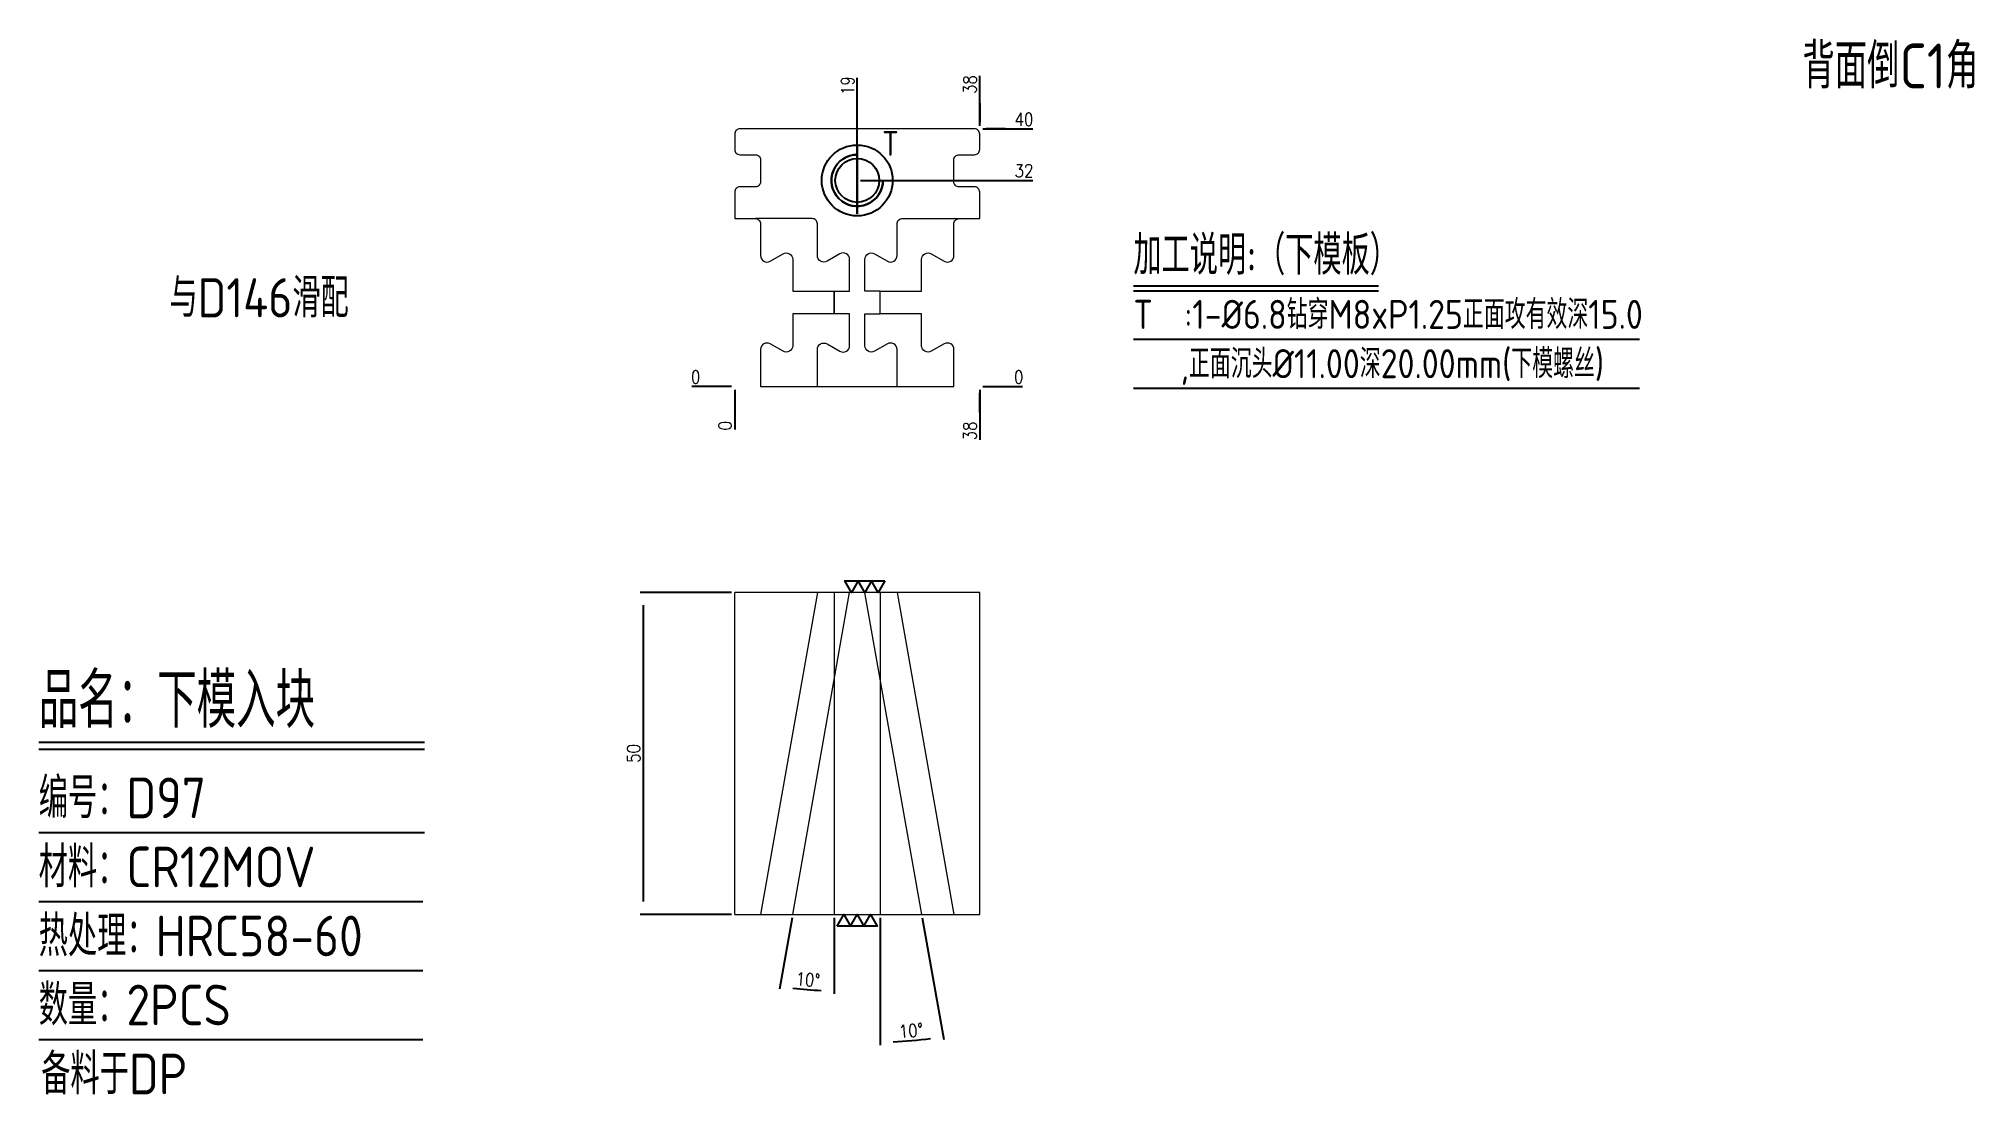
# Model space of a CAD drawing. Header units: millimetres. Extents: x 125573 to 125874, y -3030 to -2866.
import ezdxf
from ezdxf.enums import TextEntityAlignment as Align

# ---------------------------------------------------------------- set-up
doc = ezdxf.new("R2010")
doc.units = ezdxf.units.MM
doc.linetypes.add('CENTER', pattern=[0])
doc.linetypes.add('HIDDEN', pattern=[0])
for name, color, linetype in [('DIE_P', 2, 'Continuous'), ('DIM', 4, 'Continuous'), ('TEXT', 4, 'Continuous')]:
    doc.layers.add(name, color=color, linetype=linetype)
doc.styles.add('gbenor', font='gbenor.shx', dxfattribs={"bigfont": 'gbcbig.shx'})
doc.styles.get("Standard").update_dxf_attribs({"font": 'txt.shx', "width": 0.85, "bigfont": 'ctxt.shx'})
doc.dimstyles.new('T-2-WX', dxfattribs={"dimtxt": 2, "dimasz": 2, "dimexe": 0.5, "dimexo": 0.5, "dimgap": 0.5, "dimtad": 1, "dimtxsty": 'Standard', "dimblk": 'OPEN30', "dimcen": 0, "dimazin": 3, "dimtfac": 1, "dimtmove": 0, "dimatfit": 3, "dimldrblk": 'OPEN30', "dimlwd": -1, "dimlwe": -1})

# ---------------------------------------------------------------- blocks, each defined once
blk = doc.blocks.new('*D7579')
at = {"layer": 'Defpoints', "color": 0}
for p in [(125681.36, -2920.06), (125719.36, -2920.06), (125724.36, -2920.06)]:
    blk.add_point(p, dxfattribs=at)
at = {"layer": 'DIM', "color": 0}
blk.add_line((125719.86, -2920.06), (125725.99, -2920.06), dxfattribs=at)
at = {"layer": 'DIM', "color": 0, "insert": (125725.42, -2918.56), "char_height": 2, "attachment_point": 5}
blk.add_mtext('0', dxfattribs=at)
blk = doc.blocks.new('_Open30')
blk = doc.blocks.new('*D7580')
at = {"layer": 'Defpoints', "color": 0}
for p in [(125700.36, -2888.06), (125724.36, -2888.06), (125681.36, -2920.06)]:
    blk.add_point(p, dxfattribs=at)
at = {"layer": 'DIM', "color": 0}
blk.add_line((125700.86, -2888.06), (125727.61, -2888.06), dxfattribs=at)
at = {"layer": 'DIM', "color": 0, "insert": (125726.23, -2886.56), "char_height": 2, "attachment_point": 5}
blk.add_mtext('32', dxfattribs=at)
blk = doc.blocks.new('*D7581')
at = {"layer": 'Defpoints', "color": 0}
for p in [(125719.36, -2880.06), (125724.36, -2880.06), (125681.36, -2920.06)]:
    blk.add_point(p, dxfattribs=at)
at = {"layer": 'DIM', "color": 0}
for p, q in [((125719.86, -2880.06), (125723.36, -2880.06)), ((125723.36, -2880.06), (125720.36, -2880.06)), ((125720.36, -2880.06), (125727.61, -2880.06))]:
    blk.add_line(p, q, dxfattribs=at)
at = {"layer": 'DIM', "color": 0, "insert": (125726.23, -2878.56), "char_height": 2, "attachment_point": 5}
blk.add_mtext('40', dxfattribs=at)
blk = doc.blocks.new('*D7582')
at = {"layer": 'Defpoints', "color": 0}
for p in [(125676.36, -2920.06), (125681.36, -2920.06), (125681.36, -2920.06)]:
    blk.add_point(p, dxfattribs=at)
at = {"layer": 'DIM', "color": 0}
blk.add_line((125680.86, -2920.06), (125674.72, -2920.06), dxfattribs=at)
at = {"layer": 'DIM', "color": 0, "insert": (125675.29, -2918.56), "char_height": 2, "attachment_point": 5}
blk.add_mtext('0', dxfattribs=at)
blk = doc.blocks.new('*D7583')
at = {"layer": 'Defpoints', "color": 0}
for p in [(125681.36, -2920.06), (125719.36, -2920.06), (125719.36, -2925.06)]:
    blk.add_point(p, dxfattribs=at)
at = {"layer": 'DIM', "color": 0}
for p, q in [((125719.36, -2920.56), (125719.36, -2924.06)), ((125719.36, -2924.06), (125719.36, -2921.06)), ((125719.36, -2921.06), (125719.36, -2928.31))]:
    blk.add_line(p, q, dxfattribs=at)
at = {"layer": 'DIM', "color": 0, "insert": (125717.86, -2926.94), "char_height": 2, "attachment_point": 5, "rotation": 90}
blk.add_mtext('38', dxfattribs=at)
blk = doc.blocks.new('*D7584')
at = {"layer": 'Defpoints', "color": 0}
for p in [(125681.36, -2920.06), (125681.36, -2920.06), (125681.36, -2925.06)]:
    blk.add_point(p, dxfattribs=at)
at = {"layer": 'DIM', "color": 0}
blk.add_line((125681.36, -2920.56), (125681.36, -2926.69), dxfattribs=at)
at = {"layer": 'DIM', "color": 0, "insert": (125679.86, -2926.13), "char_height": 2, "attachment_point": 5, "rotation": 90}
blk.add_mtext('0', dxfattribs=at)
blk = doc.blocks.new('*D7585')
at = {"layer": 'Defpoints', "color": 0}
for p in [(125719.36, -2875.06), (125719.36, -2880.06), (125681.36, -2920.06)]:
    blk.add_point(p, dxfattribs=at)
at = {"layer": 'DIM', "color": 0}
for p, q in [((125719.36, -2879.06), (125719.36, -2871.81)), ((125719.36, -2879.56), (125719.36, -2876.06)), ((125719.36, -2876.06), (125719.36, -2879.06))]:
    blk.add_line(p, q, dxfattribs=at)
at = {"layer": 'DIM', "color": 0, "insert": (125717.86, -2873.18), "char_height": 2, "attachment_point": 5, "rotation": 90}
blk.add_mtext('38', dxfattribs=at)
blk = doc.blocks.new('*D7586')
at = {"layer": 'Defpoints', "color": 0}
for p in [(125700.36, -2875.06), (125700.36, -2888.06), (125681.36, -2920.06)]:
    blk.add_point(p, dxfattribs=at)
at = {"layer": 'DIM', "color": 0}
for p, q in [((125700.36, -2879.06), (125700.36, -2872.13)), ((125700.36, -2883.06), (125700.36, -2879.06)), ((125700.36, -2887.56), (125700.36, -2883.06))]:
    blk.add_line(p, q, dxfattribs=at)
at = {"layer": 'DIM', "color": 0, "insert": (125698.86, -2873.34), "char_height": 2, "attachment_point": 5, "rotation": 90}
blk.add_mtext('19', dxfattribs=at)
blk = doc.blocks.new('*D7587')
at = {"layer": 'Defpoints', "color": 0}
for p in [(125701.54, -2951.99), (125703.94, -2951.99), (125703.94, -3001.99), (125710.36, -3001.99), (125707.2, -3021.67)]:
    blk.add_point(p, dxfattribs=at)
at = {"layer": 'DIM', "color": 0}
for p, q in [((125703.94, -3002.49), (125703.94, -3022.26)), ((125710.44, -3002.49), (125713.78, -3021.4))]:
    blk.add_line(p, q, dxfattribs=at)
blk.add_arc((125703.94, -2965.58), 56.19, 272.0396, 277.9604, dxfattribs=at)
at = {"layer": 'DIM', "color": 0, "insert": (125708.7, -3020.01), "char_height": 2, "attachment_point": 5, "rotation": 5}
blk.add_mtext('10%%d', dxfattribs=at)
blk = doc.blocks.new('*D7588')
at = {"layer": 'Defpoints', "color": 0}
for p in [(125696.78, -2951.99), (125699.17, -2951.99), (125690.36, -3001.99), (125696.78, -3001.99), (125691.18, -3013.49)]:
    blk.add_point(p, dxfattribs=at)
at = {"layer": 'DIM', "color": 0}
for p, q in [((125690.27, -3002.49), (125688.31, -3013.57)), ((125696.78, -3002.49), (125696.78, -3014.31))]:
    blk.add_line(p, q, dxfattribs=at)
blk.add_arc((125696.78, -2965.58), 48.24, 262.3758, 267.6242, dxfattribs=at)
at = {"layer": 'DIM', "color": 0, "insert": (125692.71, -3012.09), "char_height": 2, "attachment_point": 5, "rotation": 355}
blk.add_mtext('10%%d', dxfattribs=at)
blk = doc.blocks.new('*D7589')
at = {"layer": 'Defpoints', "color": 0}
for p in [(125681.36, -2951.99), (125667.16, -3001.99), (125681.36, -3001.99)]:
    blk.add_point(p, dxfattribs=at)
at = {"layer": 'DIM', "color": 0}
for p, q in [((125680.86, -2951.99), (125666.66, -2951.99)), ((125667.16, -2953.99), (125667.16, -2999.99)), ((125680.86, -3001.99), (125666.66, -3001.99))]:
    blk.add_line(p, q, dxfattribs=at)
at = {"layer": 'DIM', "color": 0, "insert": (125665.66, -2976.99), "char_height": 2, "attachment_point": 5, "rotation": 90}
blk.add_mtext('50', dxfattribs=at)

msp = doc.modelspace()

# ---------------------------------------------------------------- linework, layer by layer
at = {"layer": 'DIE_P', "color": 2, "lineweight": 15}
for p, q in [((125719.357, -2951.994), (125681.357, -2951.994)), ((125681.357, -3001.994), (125681.357, -2951.994)), ((125694.173, -2951.994), (125685.356, -3001.994)), ((125690.356, -3001.994), (125699.173, -2951.994)), ((125710.358, -3001.994), (125701.542, -2951.994)), ((125706.542, -2951.994), (125715.358, -3001.994)), ((125719.357, -3001.994), (125719.357, -2951.994)), ((125681.357, -3001.994), (125719.357, -3001.994))]:
    msp.add_line(p, q, dxfattribs=at)
at = {"layer": 'DIE_P', "color": 2, "linetype": 'HIDDEN', "lineweight": 15, "ltscale": 5}
for p, q in [((125696.777, -2951.994), (125696.777, -3001.994)), ((125703.937, -2951.994), (125703.937, -3001.994))]:
    msp.add_line(p, q, dxfattribs=at)
at = {"layer": 'DIE_P', "linetype": 'Continuous', "lineweight": 15}
msp.add_lwpolyline([(125716.157, -2893.979), (125719.357, -2893.979), (125719.357, -2889.859, 0.4142136), (125718.557, -2889.059), (125716.157, -2889.059, -0.4142136), (125715.357, -2888.259), (125715.357, -2884.859, -0.4142136), (125716.157, -2884.059), (125718.557, -2884.059, 0.4142136), (125719.357, -2883.259), (125719.357, -2880.859, 0.4142136), (125718.557, -2880.059), (125682.157, -2880.059, 0.4142136), (125681.357, -2880.859), (125681.357, -2883.259, 0.4142136), (125682.157, -2884.059), (125684.557, -2884.059, -0.4142136), (125685.357, -2884.859), (125685.357, -2888.259, -0.4142136), (125684.557, -2889.059), (125682.157, -2889.059, 0.4142136), (125681.357, -2889.859), (125681.357, -2893.979), (125684.557, -2893.979, -0.4142136), (125685.357, -2894.779), (125685.357, -2899.727, 0.5773503), (125686.857, -2900.593), (125688.857, -2899.438, -0.5773503), (125690.357, -2900.304), (125690.357, -2905.259), (125696.777, -2905.259), (125696.777, -2908.759), (125690.357, -2908.759), (125690.357, -2913.714, -0.5773503), (125688.857, -2914.58), (125686.857, -2913.425, 0.5773503), (125685.357, -2914.291), (125685.357, -2920.059), (125715.357, -2920.059), (125715.357, -2914.291, 0.5773503), (125713.857, -2913.425), (125711.857, -2914.58, -0.5773503), (125710.357, -2913.714), (125710.357, -2908.759), (125703.937, -2908.759), (125703.937, -2905.259), (125710.357, -2905.259), (125710.357, -2900.304, -0.5773503), (125711.857, -2899.438), (125713.857, -2900.593, 0.5773503), (125715.357, -2899.727), (125715.357, -2894.779, -0.4142136)], format="xyb", close=True, dxfattribs=at)
at = {"layer": 'DIE_P'}
msp.add_lwpolyline([(125704.357, -2888.059, -2.4142136), (125700.357, -2884.059, 2.4142136)], format="xyb", close=True, dxfattribs=at)
at = {"layer": 'DIE_P', "color": 4, "linetype": 'CENTER', "ltscale": 0.007}
msp.add_lwpolyline([(125700.357, -2893.259), (125700.357, -2882.859)], close=True, dxfattribs=at)
at = {"layer": 'DIE_P', "lineweight": 15}
for points in [[(125694.174, -2920.059), (125694.174, -2914.291, -0.5773503), (125695.674, -2913.425), (125697.674, -2914.58, 0.5773503), (125699.174, -2913.714), (125699.174, -2908.759), (125696.777, -2908.759), (125696.777, -2905.259), (125699.174, -2905.259), (125699.174, -2900.304, 0.5773503), (125697.674, -2899.438), (125695.674, -2900.593, -0.5773503), (125694.174, -2899.727), (125694.174, -2894.779, 0.4142136), (125693.374, -2893.979), (125684.557, -2893.979)], [(125706.541, -2920.059), (125706.541, -2914.291, 0.5773503), (125705.041, -2913.425), (125703.041, -2914.58, -0.5773503), (125701.541, -2913.714), (125701.541, -2908.759), (125703.937, -2908.759), (125703.937, -2905.259), (125701.541, -2905.259), (125701.541, -2900.304, -0.5773503), (125703.041, -2899.438), (125705.041, -2900.593, 0.5773503), (125706.541, -2899.727), (125706.541, -2894.779, -0.4142136), (125707.341, -2893.979), (125716.157, -2893.979)]]:
    msp.add_lwpolyline(points, format="xyb", dxfattribs=at)
at = {"layer": 'DIE_P', "color": 4}
for points in [[(125704.659, -2950.194), (125703.62, -2951.994), (125702.581, -2950.194), (125701.542, -2951.994), (125700.503, -2950.194), (125699.463, -2951.994), (125698.424, -2950.194), (125704.659, -2950.194)], [(125697.239, -3003.794), (125698.279, -3001.994), (125699.318, -3003.794), (125700.357, -3001.994), (125701.396, -3003.794), (125702.436, -3001.994), (125703.475, -3003.794), (125697.239, -3003.794)]]:
    msp.add_lwpolyline(points, close=True, dxfattribs=at)
at = {"layer": 'DIE_P'}
for radius in [5.5, 3.4]:
    msp.add_circle((125700.357, -2888.059), radius, dxfattribs=at)
at = {"layer": 'DIM', "color": 4, "linetype": 'Continuous', "lineweight": 25}
for p, q in [((125573.371, -2975.223), (125633.21, -2975.223)), ((125573.371, -2976.326), (125633.21, -2976.326)), ((125573.371, -2989.245), (125633.21, -2989.245)), ((125573.371, -2999.958), (125632.95, -2999.958)), ((125573.371, -3010.671), (125632.95, -3010.671)), ((125573.371, -3021.384), (125632.95, -3021.384))]:
    msp.add_line(p, q, dxfattribs=at)
at = {"layer": 'TEXT', "color": 3}
for p, q in [((125743.204, -2904.414), (125781.22, -2904.414)), ((125743.204, -2905.202), (125781.22, -2905.202)), ((125743.204, -2912.672), (125821.717, -2912.672)), ((125743.204, -2920.322), (125821.717, -2920.322))]:
    msp.add_line(p, q, dxfattribs=at)

# ---------------------------------------------------------------- texts
at = {"layer": 'DIM', "color": 3, "linetype": 'Continuous', "lineweight": 25, "style": 'gbenor'}
for s, height, p in [('品名：下模入块', 8.5075, (125573.371, -2973.017)), ('编号：D97', 6.3018, (125573.371, -2987.039)), ('材料：CR12MOV', 6.3018, (125573.371, -2997.752)), ('热处理：HRC58-60', 6.30185, (125573.371, -3008.465)), ('数量：2PCS', 6.3018, (125573.371, -3019.178)), ('备料于DP', 6.3018, (125573.754, -3029.892))]:
    msp.add_text(s, height=height, dxfattribs=at).set_placement(p)
at = {"layer": 'TEXT', "color": 4, "lineweight": 18, "style": 'gbenor'}
msp.add_text('背面倒C1角', height=6.9635, dxfattribs=at).set_placement((125847.01, -2873.773))
at = {"layer": 'TEXT', "color": 4, "style": 'gbenor'}
msp.add_text('T', height=3.84, dxfattribs=at).set_placement((125705.517, -2882.321), align=Align.MIDDLE_CENTER)
for s, height, p in [('加工说明:（下模板）', 6.075, (125743.204, -2902.682)), ('与D146滑配', 6.075, (125593.657, -2909.308)), ('T  :1-%%C6.8钻穿M8xP1.25正面攻有效深15.0', 4.5, (125743.204, -2911.097)), ('   ,正面沉头%%C11.00深20.00mm(下模螺丝)', 4.5, (125743.204, -2918.747))]:
    msp.add_text(s, height=height, dxfattribs=at).set_placement(p)

# ---------------------------------------------------------------- dimensions: what is measured, and where the dimension line sits
at = {"layer": 'DIM', "color": 4}
for feature_location, offset, dtype, origin, picture, middle in [((125719.357, -2880.059), (0, 5), 1, (125681.357, -2920.059), '*D7585', (125717.857, -2873.183)), ((125700.357, -2888.059), (0, 13), 1, (125681.357, -2920.059), '*D7586', (125698.857, -2873.345)), ((125719.357, -2880.059), (5, 0), 0, (125681.357, -2920.059), '*D7581', (125726.233, -2878.559)), ((125700.357, -2888.059), (24, 0), 0, (125681.357, -2920.059), '*D7580', (125726.233, -2886.559)), ((125681.357178984, -2920.058845236), (-5, 0), 0, (125681.357178984, -2920.058845236), '*D7582', (125675.290512317, -2918.558845236)), ((125719.357137486, -2920.058845236), (5, 0), 0, (125681.357178984, -2920.058845236), '*D7579', (125725.423804153, -2918.558845236)), ((125681.357178984, -2920.058845236), (0, -5), 1, (125681.357178984, -2920.058845236), '*D7584', (125679.857178984, -2926.125511903)), ((125719.357, -2920.059), (0, -5), 1, (125681.357, -2920.059), '*D7583', (125717.857, -2926.935))]:
    dim = msp.add_ordinate_dim(feature_location=feature_location, offset=offset, dtype=dtype, origin=origin, dimstyle='T-2-WX', dxfattribs=at)
    dim.commit()
    dim.dimension.update_dxf_attribs({"geometry": picture, "text_midpoint": middle})
dim = msp.add_linear_dim(base=(125667.155, -3001.994), p1=(125681.357, -2951.994), p2=(125681.357, -3001.994), angle=90, dimstyle='T-2-WX', dxfattribs=at)
dim.commit()
dim.dimension.update_dxf_attribs({"geometry": '*D7589', "text_midpoint": (125665.655, -2976.994)})
for base, line1, line2, picture, middle in [((125691.177, -3013.489), ((125690.356, -3001.994), (125699.173, -2951.994)), ((125696.777, -2951.994), (125696.777, -3001.994)), '*D7588', (125692.708, -3012.09)), ((125707.204, -3021.669), ((125710.358, -3001.994), (125701.542, -2951.994)), ((125703.937, -2951.994), (125703.937, -3001.994)), '*D7587', (125708.699, -3020.009))]:
    dim = msp.add_angular_dim_2l(base=base, line1=line1, line2=line2, dimstyle='T-2-WX', dxfattribs=at)
    dim.commit()
    dim.dimension.update_dxf_attribs({"geometry": picture, "text_midpoint": middle})

doc.saveas('drawing.dxf')
